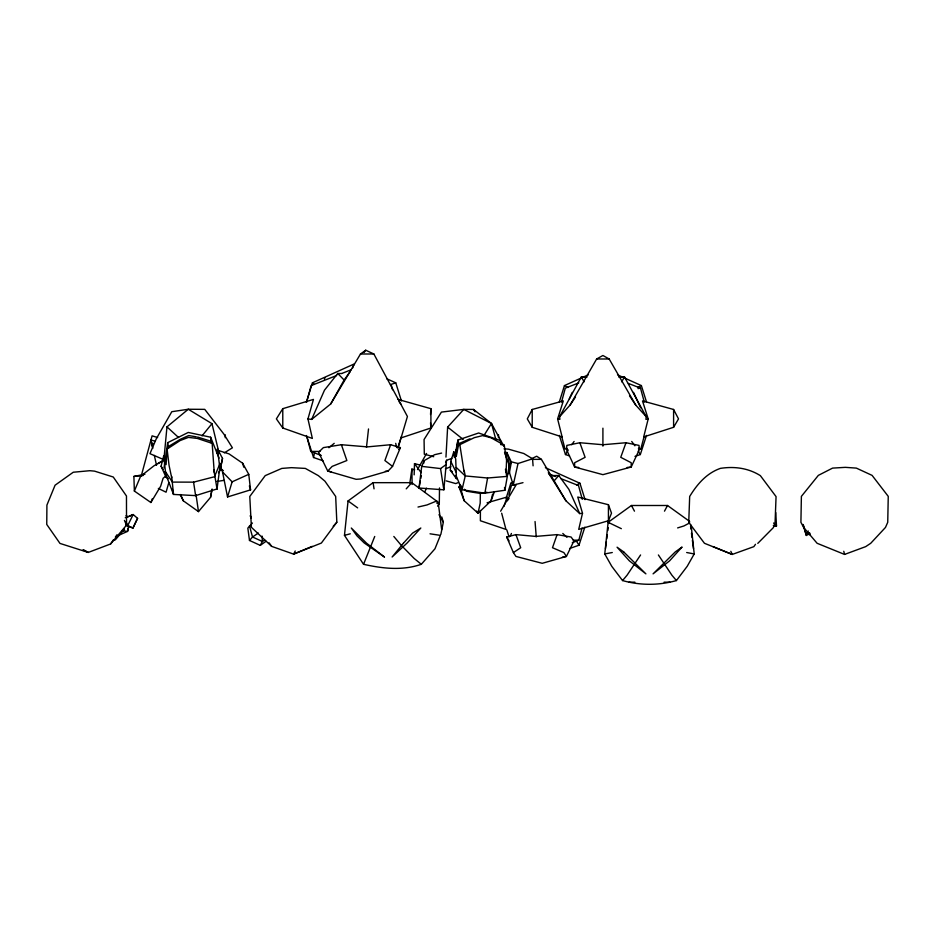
<?xml version="1.0" encoding="UTF-8"?>
<svg xmlns="http://www.w3.org/2000/svg" width="935" height="935" viewBox="0 0 935 935"><rect width="100%" height="100%" fill="white"/><g stroke="black" fill="none" stroke-linecap="round" stroke-linejoin="round"><path stroke-width="1.4" d="M437.603 506.197L439.298 503.907L439.508 487.941M486.96 492.231L480.345 493.458L480.204 503.135L478.03 513.221L464.134 500.704L458.956 486.901L460.943 488.97M164.852 471.894L173.536 494.44L195.625 495.632L217.037 488.935L217.107 486.106M225.265 437.709L225.347 434.857M414.158 474.851L414.509 463.62L420.06 465.069M498.449 437.709L498.542 434.857M506.069 472.432L506.571 460.3L504.257 445.189L491.191 437.86L482.927 435.546L474.279 437.662L459.833 444.686L458.758 443.693L469.931 438.796M445.96 457.098L447.631 427.108L463.783 409.39L473.519 409.448L491.483 423.497L503.93 446.311M450.319 470.247L450.81 461.387L453.791 451.792L455.719 459.319L456.42 478.65L450.319 470.247L452.47 471.719M166.091 464.648L167.096 449.057L168.253 446.638L180.467 439.205L188.706 435.546L196.315 436.832M430.532 414.509L430.906 408.677L397.983 399.409M455.438 457.028L457.951 440.046L478.662 432.987L500.295 440.525L501.709 444.441M441.6 453.089L434.658 454.679L424.174 460.616L421.72 466.366L419.009 488L443.844 489.811L446.556 460.277L451.85 458.407M164.022 458.279L166.968 426.863L188.274 409.25L204.742 409.355L223.886 434.12L232.406 447.807L224.318 452.856M618.748 377.039L624.51 376.98L646.202 416.683L645.933 419.371L648.2 418.927L642.497 400.916L673.597 409.472L678.518 418.88L673.597 427.295L643.689 436.937L648.2 418.927M430.03 533.803L440.373 535.369L434.962 548.798L421.299 564.296C402.599 570.841 382.497 568.573 363.54 564.296L344.466 535.369L348.065 500.95L373.077 482.67L411.762 482.67L438.176 502.247M691.152 525.178L694.214 553.952L687.202 566.306L676.414 580.565C658.801 585.532 640.171 585.532 622.558 580.565L611.759 566.306L604.758 553.952L608.124 522.303L631.441 505.496L667.52 505.496L689.679 521.461M366.462 447.374L368.519 428.955M605.483 548.693L606.394 541.692M606.757 538.887L607.306 534.691M607.855 530.496L608.217 527.691M213.776 469.709L217.037 488.935L220.216 464.894M455.964 475.471L462.019 489.765L484.879 493.166L504.888 490.256L509.259 465.326L504.538 452.271M164.034 467.851L167.692 442.652L188.262 432.438L210.644 437.218L219.024 458.138M409.846 483.079L411.903 469.078L414.684 469.802M180.221 494.568L183.318 500.809L198.477 511.609L210.539 497.362L211.929 489.321M484.879 493.166L487.591 478.007L506.747 476.418L505.449 469.241M419.009 488L420.306 481.151M420.82 478.416L421.334 475.681M423.66 463.351L424.174 460.616M507.273 474.325L509.376 472.713L511.375 462.089L506.782 452.4L505.356 454.772M454.842 456.467L457.951 440.046L459.085 445.563M323.007 460.78L313.552 457.519L314.511 452.552M456.257 456.467L458.758 443.693M210.539 497.362L212.163 489.192M218.416 472.759L220.134 470.387L222.518 458.43L217.481 448.893L216.593 452.844M128.703 525.715L127.546 531.396L119.633 534.89M440.841 534.423L443.33 522.233L441.764 516.88M221.209 464.461L222.518 458.43M523.004 482.659L513.21 485.09L518.013 463.538L532.541 458.793L533.09 465.829M476.721 511.036L478.03 513.221L490.98 501.02L492.581 494.159M582.505 513.21L578.718 529.397L608.428 520.748L611.513 513.175L608.428 504.713L577.748 497.034L582.505 513.21L579.747 513.619L565.944 500.809L548.296 472.701M168.218 478.673L166.044 477.236L161.089 466.203L163.742 455.696L165.881 459.26M508.862 495.211L511.41 485.557L514.086 484.505M572.29 542.697L578.835 540.173L582.073 527.995M638.5 448.929L640.826 448.917L644.086 436.598M128.352 528.38L127.546 531.396L122.403 530.753M141.36 475.553L152.089 435.839L157.629 437.533M152.136 445.96L152.873 443.225M561.526 402.085L565.301 388.154L578.73 382.906M306.645 402.202L311.156 385.594L336.647 375.508M307.954 418.927L313.459 399.409L282.779 408.677L276.386 418.88L282.779 427.996L312.36 438.433L307.954 418.927L311.647 419.406L330.709 403.978L360.489 353.991L365.714 350.216L373.86 353.991L407.426 416.496L398.17 447.666M168.814 482.624L166.068 492.196L158.331 488.432M248.757 474.325L250.557 489.87L227.544 496.964L232.125 481.829L248.757 474.325L242.597 463.199L229.075 453.907L219.55 450.857M306.329 402.295L312.419 382.824L354.084 364.007L352.553 368.109M506.127 498.261L510.814 483.266L513.479 482.063M559.223 402.284L564.436 385.594L588.314 374.818M557.611 418.927L563.314 400.916L532.214 409.472L527.293 418.88L532.214 427.295L562.122 436.937L557.611 418.927L559.878 419.371L559.609 416.683L581.301 376.98L587.063 377.039M397.737 447.888L401.29 436.879M569.59 548.483L578.999 545.234L584.831 527.165M634.982 456.397L640.323 454.55L646.506 435.394M503.93 506.466L507.097 497.034L487.065 502.796M557.096 534.621L552.491 547.723L563.863 552.585L566.423 556.43L542.23 563.302L515.945 556.43L513.385 552.585L506.7 537.017L515.945 534.621L535.697 536.409L557.096 534.621L571.086 537.017L573.938 540.909L566.423 556.43L562.438 557.143M625.982 442.734L620.746 457.32L631.219 462.743L631.207 467.021L602.923 474.664L574.639 467.021L566.575 449.735L566.844 445.411L579.864 442.734L602.923 444.733L625.982 442.734L639.014 445.411L639.283 449.735L631.207 467.021L627.093 467.488M390.631 444.721L384.904 460.523L392.548 466.39L388.107 471.03L360.653 479L356.095 479.304L327.729 471.03L318.566 452.306L323.37 447.62L341.404 444.721L367.443 446.883L390.631 444.721L400.402 447.62L392.548 466.39M490.98 501.02L494.44 491.611M144.913 474.255L133.892 476.429L134.359 491.05L150.897 502.516L152.37 498.635M510.487 535.802L511.41 533.464M445.586 462.708L446.556 460.277M220.041 463.398L214.466 476.768L193.58 482.144L172.379 482.098L165.378 471.579M134.359 491.05L140.577 476.301L154.076 465.735L163.076 460.897M424.712 492.126L426.418 488.175M311.647 419.406L324.492 390.164L337.757 373.486L341.894 373.544M363.54 564.296L374.725 536.468M569.333 398.801L572.278 392.373M125.617 525.002L132.922 528.088L137.574 518.352L133.179 514.53L125.267 517.698M132.922 528.088L137.574 518.352M426.559 453.463L417.501 469.569M295.226 550.995L293.602 554.116L271.641 546.367L251.398 527.305L249.785 496.473L265.213 475.634L281.821 468.412L291.416 467.664L305.336 468.412L318.344 475.634L324.924 481.163L335.677 496.473L336.834 522.221L321.371 543.048L293.602 554.116L312.232 546.367M664.481 511.164L667.52 505.496M252.438 523.016L247.833 528.1L249.481 540.465L260.269 545.374L262.373 541.47L264.698 540.091M500.622 511.2L516.342 484.482M330.709 403.978L344.115 380.031L349.924 372.001M559.609 416.683L570.046 405.124L596.647 358.982L602.911 355.499L609.176 358.982L635.765 405.124L646.202 416.683M621.646 381.807L624.51 376.98M150.897 502.516L160.656 486.235L163.087 478.288L166.348 475.541M324.316 379.026L325.018 377.857M569.497 455.929L565.488 454.55L568.258 449.957M483.839 435.687L491.483 423.497L463.783 409.39L441.425 412.09L424.069 439.508L424.303 454.2L433.711 456.712M808.284 530.998L806.075 534.352L806.332 535.463L810.072 533.546M640.58 554.969L627.081 575.177L622.558 580.565M570.046 405.124L575.516 396.978M509.856 464.286L511.375 462.089M110.575 543.983L126.517 525.143L126.47 495.994L113.264 477.014L94.552 471.135L89.842 470.702L73.269 472.233L55.071 485.218L46.914 505.099L46.75 524.442L59.98 543.422L88.252 552.433L110.575 543.983L112.971 540.535M115.367 537.087L116.968 534.785M755.492 544.299L753.832 546.659L732.234 554.432L704.464 543.293L688.733 522.338L689.679 496.462C697.124 484.26 706.533 473.239 720.417 468.365C734.361 466.214 748.28 468.026 760.365 475.646L776.062 496.602L775.08 522.478L773.42 527.562L757.782 543.375M364.042 352.518L365.714 350.216M571.717 444.709L574.102 441.46M507.308 500.809L509.026 498.472M202.053 435.85L211.976 423.66L188.274 409.25L171.795 411.704L156.227 438.924L149.962 453.674L162.62 459.155M124.495 529.152L115.321 539.834L112.644 540.442M554.104 480.952L558.768 475.518L568.901 489.356L579.747 513.619M249.481 540.465L252.532 536.994L258.317 533.055M333.222 526.288L336.834 522.221M398.707 449.49L400.402 447.62M406.222 488.841L411.762 482.67M328.898 447.736L334.216 443.342M266.054 541.283L260.269 545.374M421.72 466.366L440.549 468.575L446.182 464.543M513.385 552.585L520.702 547.723L515.945 534.621M158.237 463.234L163.286 460.452M689.691 522.91L683.882 525.973L677.63 527.913M637.787 387.441L641.375 385.594L646.588 402.284M576.65 484.926L579.945 483.266L585.053 499.629M531.524 458.723L536.667 456.222L541.412 459.354L565.944 500.809M129.462 516.307L133.179 514.53L127.768 525.458L125.851 521.835M809.605 532.786L806.075 534.352L803.235 524.652M436.774 500.95L427.014 504.947L418.003 507.05M445.387 468.902L450.775 466.705M458.407 482.507L455.719 483.582L446.205 480.87M342.011 373.392L351.396 369.676M844.562 554.432L865.681 546.636L870.73 543.282L885.48 527.433L887.736 522.303L888.25 496.368L872.086 475.377L856.355 468.108L845.369 467.348L832.571 468.108L818.347 475.377L801.388 496.368L800.909 522.303L803.633 527.433L817.108 543.282L844.562 554.432L843.767 551.288M390.491 384.601L395.762 382.824L401.407 400.905M400.788 437.989L430.906 427.996L430.906 408.677M143.078 475.541L133.892 476.429M344.466 535.369L350.263 533.803M604.758 553.952L612.285 552.515M637.986 388.598L640.51 388.154L644.285 402.085M216.885 481.467L223.979 480.356M385.36 471.24L388.107 471.03M550.212 475.623L558.768 475.518M573.237 540.185L578.835 540.173M360.489 353.991L373.86 353.991M596.647 358.982L609.176 358.982M531.629 459.354L541.412 459.354M629.045 582.178L634.888 582.178M664.084 582.178L669.928 582.178M306.809 436.47L310.759 451.418L319.934 451.441M567.311 448.929L564.985 448.917L561.725 436.598M504.023 448.835L508.395 449.139L523.799 453.51L532.541 458.793M487.591 478.007L465.256 475.938L456.28 467.5M773.315 525.645L776.506 525.973L775.769 512.579M578.753 467.488L574.639 467.021L574.639 462.743L585.111 457.32L579.864 442.734M773.794 525.622L776.506 525.973L773.607 523.016M480.345 493.458L466.378 491.202L464.426 489.274M686.676 552.515L694.214 553.952M331.352 471.883L327.729 471.03L332.159 466.39L346.862 460.523L341.404 444.721M511.246 461.796L518.013 463.538M638.5 448.297L640.826 448.917M500.844 444.183L504.257 445.189M152.779 448.379L150.909 439.953L155.058 441.215M197.589 437.042L210.948 441.238L212.163 443.354L214.232 472.268M212.163 443.354L197.262 438.41L188.391 437.405L180.104 440.572L167.096 449.057L169.071 465.42L171.666 477.656M436.587 502.948L439.298 503.907M125.711 525.213L132.747 527.901M310.759 451.418L321.313 455.509M628.425 383.432L640.51 388.154M548.95 473.94L555.67 476.581M561.047 478.697L578.52 485.557L582.271 499.337M712.996 546.589L732.234 554.432L730.831 551.323M621.343 528.672L608.124 522.303L608.767 523.495M617.497 374.818L641.375 385.594M386.646 378.71L395.762 382.824M545.385 467.664L579.945 483.266M83.016 550.06L88.252 552.433L83.355 549.71M510.814 483.266L514.168 484.926M564.436 385.594L568.024 387.441M219.655 468.645L223.383 470.632M126.061 515.664L128.224 516.891M357.649 507.88L348.065 500.95M447.631 427.108L463.199 439.427M421.299 564.296L414.147 558.452L402.108 546.18M312.419 382.824L314.289 384.425M166.968 426.863L178.573 437.522M562.8 533.464L566.949 537.356M461.504 486.387L459.564 484.459L464.134 500.704M337.757 373.486L344.115 380.031M220.087 464.788L222.542 471.976L232.125 481.829M676.414 580.565L671.879 575.177L658.392 554.969M393.822 536.468L401.103 545.152M399.116 401.688L400.858 403.978M414.509 463.62L421.182 472.689M631.709 441.46L634.888 445.796M269.128 542.849L271.641 546.367M458.956 486.901L460.476 489.087M629.524 395.809L635.765 405.124M809.044 533.406L810.037 534.89M473.519 409.448L475.085 411.797M576.404 541.108L578.999 545.234M161.089 466.203L163.134 469.464M506.7 537.017L509.061 540.909M638.243 451.114L640.323 454.55M581.301 376.98L584.165 381.807M438.994 514.671L443.33 522.233M631.441 505.496L634.479 511.164M450.81 461.387L456.046 472.093M633.533 392.373L640.615 407.8M124.437 520.421L126.517 525.143M180.607 494.592L183.318 500.809M455.52 475.927L456.42 478.65M559.305 435.394L565.488 454.55M506.828 529.946L509.072 536.889M306.446 435.5L313.552 457.519M802.978 524.442L806.332 535.463M509.108 471.369L513.21 485.09M242.597 463.199L243.79 467.208M249.364 485.873L250.557 489.87M506.782 452.4L508.944 459.926L509.376 472.713M249.47 525.867L252.532 536.994L262.373 541.47L262.08 536.082M491.483 423.497L496.029 440.175M501.674 513.21L505.94 529.397L480.391 520.748L480.391 510.545M391.438 385.594L392.525 389.743M150.909 439.953L152.452 446.053M211.976 423.66L219.035 452.949M395.692 443.342L396.697 447.561M172.274 488.958L173.536 494.44L171.701 476.464M154.333 455.403L156.519 465.244M464.134 470.422L465.256 475.938L462.019 489.765L461.586 486.901M222.542 471.976L227.544 496.964M500.295 440.525L501.067 444.838M459.833 444.686L464.111 471.953M373.077 482.67L374.047 488.841M198.477 511.609L196.034 494.685M440.549 468.575L443.844 489.811M193.58 482.144L195.625 495.632M456 449.747L456.432 452.61M216.628 486.106L217.037 488.935M504.514 487.462L504.888 490.256M690.568 526.288L690.93 529.093M691.479 533.289L692.029 537.496M692.391 540.29L693.49 548.693M438.363 503.684L441.682 529.642M220.134 470.387L217.481 448.893M166.044 477.236L163.742 455.696M167.692 442.652L168.358 448.286M210.644 437.218L211.181 442.863M535.054 521.531L536.246 536.889M430.532 422.784L430.906 427.996M453.791 451.792L454.165 457.098M411.903 469.078L412.113 484.47M673.597 409.472L673.597 427.295M608.428 504.713L608.428 520.748M602.911 428.183L602.911 446.135M532.214 409.472L532.214 427.295M282.779 408.677L282.779 427.996M681.896 547.197L669.553 560.883L653.074 573.856L675.292 551.895L681.896 547.197M403.417 543.212L392.116 557.003L407.228 542.908L420.82 528.018L412.534 533.137L403.417 543.212M384.425 557.003L364.171 542.908L356.995 535.86L351.303 528.018L366.578 543.212L384.425 557.003M623.68 551.895L617.065 547.197L629.407 560.883L645.898 573.856L623.68 551.895M251.223 518.317L250.311 515.629L251.211 518.341"/></g></svg>
